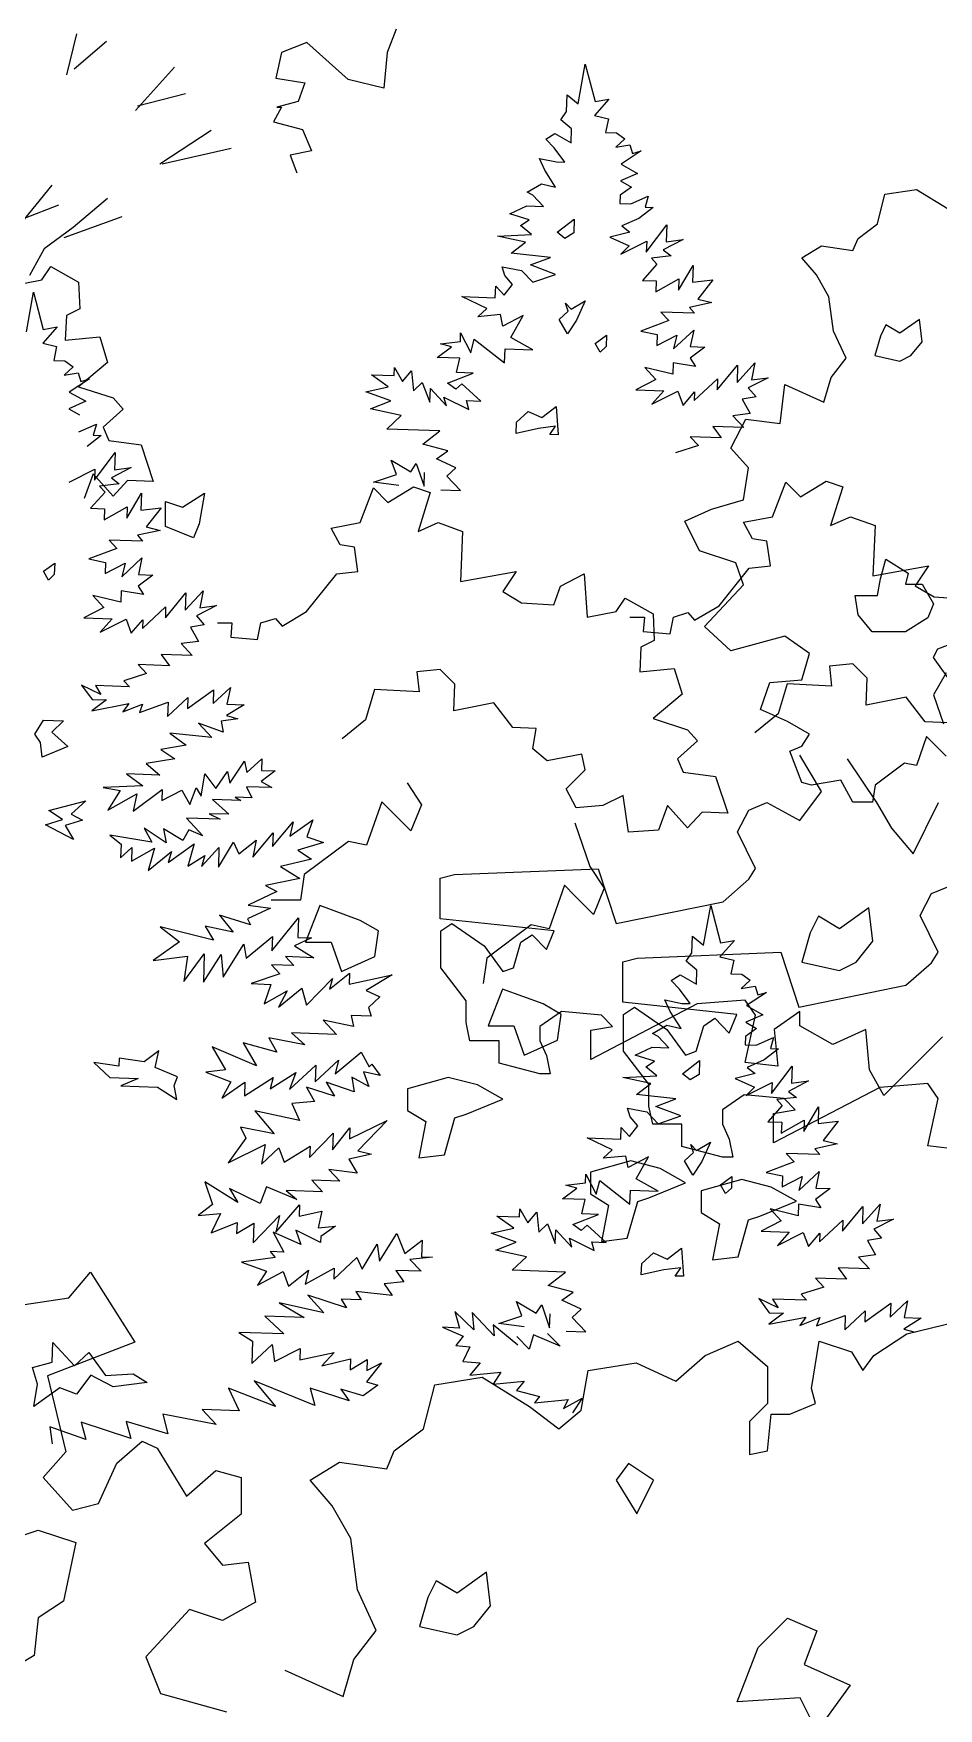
# Model space of a CAD drawing. Header units: inches. Extents: x 11.9 to 85.3, y 21.1 to 37.4.
# Drawn here: x 51.372 to 51.757, y 22.506 to 23.218 of the extents above; entities that cross this region are included whole.
import ezdxf

# ---------------------------------------------------------------- set-up
doc = ezdxf.new("R2010")
doc.units = ezdxf.units.IN
doc.header["$MEASUREMENT"] = 0
doc.layers.add('CAY', color=94, linetype='Continuous')
doc.layers.add('CAY-3', color=61, linetype='Continuous')

# ---------------------------------------------------------------- blocks, each defined once
blk = doc.blocks.new('A$C76451831')
at = {"layer": 'CAY'}
for p, q in [((2471.8, 2031.9), (2478.5, 2069.3)), ((2478.5, 2069.3), (2487.7, 2034.1)), ((2460.6, 2024.6), (2461.2, 2040.4)), ((2461.2, 2040.4), (2471.8, 2031.9)), ((2500.9, 2036.3), (2487.3, 2020.9)), ((2487.7, 2034.1), (2500.9, 2036.3)), ((2455.4, 2016.6), (2460.6, 2024.6)), ((2465.5, 2008.1), (2455.4, 2016.6)), ((2487.3, 2020.9), (2500.3, 2017.8)), ((2500.3, 2017.8), (2497.6, 2004.7)), ((2441.2, 1998.5), (2449.5, 2003.7)), ((2449, 1990.1), (2441.2, 1998.5)), ((2449.5, 2003.7), (2465, 1995)), ((2465, 1995), (2465.5, 2008.1)), ((2497.6, 2004.7), (2508, 2004.3)), ((2515.9, 1998.6), (2507.5, 1990.8)), ((2508, 2004.3), (2515.9, 1998.6)), ((2459, 1976.6), (2449, 1990.1)), ((2507.5, 1990.8), (2520.7, 1993)), ((2531.4, 1987.2), (2512.4, 1974.7)), ((2520.7, 1993), (2523.1, 1984.8)), ((2523.1, 1984.8), (2531.4, 1987.2)), ((2435.1, 1980.1), (2451.3, 1976.8)), ((2440.1, 1969.1), (2435.1, 1980.1)), ((2450.4, 1952.9), (2440.1, 1969.1)), ((2451.3, 1976.8), (2459, 1976.6)), ((2512.4, 1974.7), (2527.9, 1966)), ((2423.5, 1948.4), (2437, 1956)), ((2437, 1956), (2450.4, 1952.9)), ((2522, 1953.1), (2511.3, 1945.3)), ((2527.9, 1966), (2511.8, 1958.9)), ((2511.8, 1958.9), (2522, 1953.1)), ((2407, 1927.6), (2423.1, 1935.2)), ((2423.1, 1935.2), (2438.9, 1934.7)), ((2428.9, 1945.4), (2423.5, 1948.4)), ((2438.9, 1934.7), (2428.9, 1945.4)), ((2511.3, 1945.3), (2511.1, 1937.6)), ((2511.1, 1937.6), (2521.5, 1937.2)), ((2521.5, 1937.2), (2538.1, 1944.4)), ((2538.1, 1944.4), (2535, 1934)), ((2425.3, 1922), (2407, 1927.6)), ((2417, 1916.8), (2425.3, 1922)), ((2529.2, 1923.4), (2513.1, 1916.2)), ((2542.7, 1933.8), (2529.2, 1923.4)), ((2535, 1934), (2542.7, 1933.8)), ((2395.4, 1906.7), (2427.6, 1908.3)), ((2421.9, 1900.8), (2395.4, 1906.7)), ((2427.6, 1908.3), (2417, 1916.8)), ((2520.6, 1910.5), (2501.8, 1905.7)), ((2501.8, 1905.7), (2520.1, 1897.4)), ((2513.1, 1916.2), (2520.6, 1910.5)), ((2536.2, 1891.4), (2555.7, 1917.4)), ((2571.1, 1903.3), (2552.1, 1893.5)), ((2555.7, 1917.4), (2555.1, 1901.1)), ((2555.1, 1901.1), (2571.1, 1903.3)), ((2408.4, 1890.4), (2421.9, 1900.8)), ((2445.4, 1886.4), (2408.4, 1890.4)), ((2512.1, 1889.5), (2536.6, 1901.8)), ((2520.1, 1897.4), (2512.1, 1889.5)), ((2536.6, 1901.8), (2536.2, 1891.4)), ((2559.6, 1887.8), (2541, 1885.8)), ((2552.1, 1893.5), (2559.6, 1887.8)), ((2402.2, 1869.3), (2399.8, 1877.6)), ((2399.8, 1877.6), (2418.2, 1874.2)), ((2418.2, 1874.2), (2428.7, 1862.9)), ((2426.6, 1879.3), (2445.4, 1886.4)), ((2450.3, 1870.4), (2426.6, 1879.3)), ((2546.2, 1880.1), (2532.6, 1864.8)), ((2541, 1885.8), (2546.2, 1880.1)), ((2566.7, 1855.4), (2580.6, 1878.9)), ((2580.6, 1878.9), (2580.1, 1863.1)), ((2393.3, 1848.3), (2393.7, 1859.2)), ((2393.7, 1859.2), (2401.6, 1850.7)), ((2401.6, 1850.7), (2409.6, 1860.9)), ((2409.6, 1860.9), (2402.2, 1869.3)), ((2428.7, 1862.9), (2450.3, 1870.4)), ((2532.6, 1864.8), (2545.7, 1864.3)), ((2545.3, 1853.9), (2567, 1866.3)), ((2545.7, 1864.3), (2545.3, 1853.9)), ((2567, 1866.3), (2566.7, 1855.4)), ((2580.1, 1863.1), (2599.2, 1865.2)), ((2599.2, 1865.2), (2585, 1847.1)), ((2361.6, 1849.4), (2393.3, 1848.3)), ((2385.3, 1838.2), (2361.6, 1849.4)), ((2598.4, 1843.9), (2577, 1839.2)), ((2585, 1847.1), (2598.4, 1843.9)), ((2376.8, 1830.3), (2385.3, 1838.2)), ((2398.2, 1832.3), (2376.8, 1830.3)), ((2400.5, 1821.3), (2398.2, 1832.3)), ((2419.5, 1831.5), (2400.5, 1821.3)), ((2407.9, 1810.6), (2419.5, 1831.5)), ((2557.5, 1826.7), (2530.9, 1816.8)), ((2581.8, 1833.6), (2550.1, 1834.7)), ((2550.1, 1834.7), (2557.5, 1826.7)), ((2577, 1839.2), (2581.8, 1833.6)), ((2360.1, 1806.9), (2360.4, 1815)), ((2360.4, 1815), (2370.2, 1796.1)), ((2370.2, 1796.1), (2373.4, 1809.1)), ((2373.4, 1809.1), (2402, 1786.8)), ((2428.8, 1799), (2407.9, 1810.6)), ((2530.9, 1816.8), (2546.6, 1813.5)), ((2546.6, 1813.5), (2546.3, 1803.1)), ((2546.3, 1803.1), (2565.2, 1812.8)), ((2562, 1799.8), (2581.2, 1817.7)), ((2565.2, 1812.8), (2562, 1799.8)), ((2581.2, 1817.7), (2577.9, 1802)), ((2338.3, 1791.8), (2351.8, 1801.7)), ((2359.6, 1791), (2338.3, 1791.8)), ((2341.5, 1804.8), (2360.1, 1806.9)), ((2351.8, 1801.7), (2341.5, 1804.8)), ((2402, 1786.8), (2402.5, 1799.9)), ((2402.5, 1799.9), (2428.8, 1799)), ((2591.5, 1801.5), (2577.6, 1791.1)), ((2577.9, 1802), (2591.5, 1801.5)), ((2297.4, 1774.6), (2297.7, 1782.3)), ((2297.7, 1782.3), (2305.3, 1768.9)), ((2305.3, 1768.9), (2313.9, 1779)), ((2313.9, 1779), (2315.9, 1760.3)), ((2347.9, 1767.4), (2372.2, 1777)), ((2356.4, 1777.5), (2359.6, 1791)), ((2372.2, 1777), (2356.4, 1777.5)), ((2561.2, 1775.8), (2534.7, 1782.2)), ((2534.7, 1782.2), (2545.1, 1770.9)), ((2561.5, 1786.7), (2561.2, 1775.8)), ((2582.7, 1783.2), (2561.5, 1786.7)), ((2577.6, 1791.1), (2582.7, 1783.2)), ((2603.3, 1761.2), (2622.6, 1784.5)), ((2622.1, 1768.2), (2639, 1786.7)), ((2622.6, 1784.5), (2622.1, 1768.2)), ((2639, 1786.7), (2635.8, 1770.5)), ((2270.6, 1759.2), (2292, 1763.9)), ((2292, 1763.9), (2276.1, 1775.3)), ((2276.1, 1775.3), (2297.4, 1774.6)), ((2315.9, 1760.3), (2323.9, 1768.2)), ((2323.9, 1768.2), (2331.4, 1749.4)), ((2331.4, 1749.4), (2331.9, 1762.5)), ((2331.9, 1762.5), (2347.1, 1746.1)), ((2355.9, 1761.7), (2347.9, 1767.4)), ((2361.5, 1766.9), (2355.9, 1761.7)), ((2379.5, 1750.4), (2361.5, 1766.9)), ((2545.1, 1770.9), (2526.2, 1761.2)), ((2526.2, 1761.2), (2552.9, 1760.2)), ((2552.9, 1760.2), (2541.6, 1747.5)), ((2581.6, 1751.1), (2603.6, 1771.6)), ((2603.6, 1771.6), (2603.3, 1761.2)), ((2651.7, 1772.6), (2632.8, 1762.9)), ((2632.8, 1762.9), (2640.2, 1754.5)), ((2635.8, 1770.5), (2651.7, 1772.6)), ((2294.3, 1750.7), (2270.6, 1759.2)), ((2275, 1743.2), (2294.3, 1750.7)), ((2347.1, 1746.1), (2344.7, 1754.4)), ((2344.7, 1754.4), (2368.3, 1742.7)), ((2365.9, 1750.9), (2379.5, 1750.4)), ((2368.3, 1742.7), (2365.9, 1750.9)), ((2541.6, 1747.5), (2566, 1759.8)), ((2566, 1759.8), (2571, 1746.5)), ((2571, 1746.5), (2581.9, 1759.2)), ((2581.9, 1759.2), (2581.6, 1751.1)), ((2640.2, 1754.5), (2627, 1752.2)), ((2627, 1752.2), (2634.6, 1738.8)), ((2304.2, 1736.7), (2275, 1743.2)), ((2290.6, 1724.1), (2304.2, 1736.7)), ((2634.6, 1738.8), (2618.3, 1736.6)), ((2618.3, 1736.6), (2628.7, 1725.4)), ((1870.8, 1698), (1891.4, 1722.2)), ((1891.4, 1722.2), (1933.3, 1656.1)), ((2340.9, 1722.3), (2290.6, 1724.1)), ((2324.6, 1709.7), (2340.9, 1722.3)), ((2577.7, 1716.8), (2585.5, 1708.3)), ((2607.1, 1715.7), (2577.7, 1716.8)), ((2628.7, 1725.4), (2599.3, 1726.4)), ((2599.3, 1726.4), (2607.1, 1715.7)), ((1822.5, 1690.9), (1870.8, 1698)), ((2348.4, 1703.5), (2324.6, 1709.7)), ((2337.7, 1695.7), (2348.4, 1703.5)), ((2524, 1697.3), (2533.9, 1683.8)), ((2542.3, 1688.5), (2524, 1697.3)), ((2569.2, 1695.7), (2537.1, 1696.9)), ((2537.1, 1696.9), (2542.3, 1688.5)), ((2585.5, 1708.3), (2564, 1701.4)), ((2564, 1701.4), (2569.2, 1695.7)), ((2236.3, 1685.2), (2240.6, 1669.3)), ((2254.4, 1667.9), (2236.3, 1685.2)), ((2252.8, 1684.1), (2254.4, 1667.9)), ((2273.6, 1662), (2252.8, 1684.1)), ((2278, 1673.7), (2299.6, 1681.1)), ((2294.6, 1694.5), (2313.2, 1683.4)), ((2299.6, 1681.1), (2294.6, 1694.5)), ((2313.2, 1683.4), (2318.5, 1691.4)), ((2318.5, 1691.4), (2325.9, 1669.8)), ((2325.9, 1669.8), (2326.4, 1682.9)), ((2356, 1687.3), (2337.7, 1695.7)), ((2347.5, 1679.5), (2356, 1687.3)), ((2547.5, 1683.4), (2533.6, 1673)), ((2533.9, 1683.8), (2547.5, 1683.4)), ((2578.8, 1671.4), (2605.9, 1681.3)), ((2605.4, 1667.7), (2624.6, 1685.6)), ((2605.9, 1681.3), (2605.4, 1667.7)), ((2624.3, 1675.2), (2648.9, 1693)), ((2624.6, 1685.6), (2624.3, 1675.2)), ((2648.4, 1679.8), (2664.8, 1695.1)), ((2648.9, 1693), (2648.4, 1679.8)), ((2664.8, 1695.1), (2661.6, 1679.4)), ((2224.6, 1670.4), (2244.1, 1661.9)), ((2240.6, 1669.3), (2224.6, 1670.4)), ((2272.6, 1672.4), (2273.6, 1662)), ((2295.9, 1653.3), (2272.6, 1672.4)), ((2301.9, 1670.6), (2278, 1673.7)), ((2341.7, 1666.5), (2360.2, 1665.9)), ((2360.2, 1665.9), (2347.5, 1679.5)), ((2533.6, 1673), (2568.7, 1679.9)), ((2568.7, 1679.9), (2563, 1671.9)), ((2563, 1671.9), (2581.8, 1679.4)), ((2581.8, 1679.4), (2578.8, 1671.4)), ((2677.9, 1678.8), (2661.2, 1668.5)), ((2661.2, 1668.5), (2672, 1665.4)), ((2661.6, 1679.4), (2677.9, 1678.8)), ((2664.3, 1664.1), (2722.6, 1678.3)), ((1933.3, 1656.1), (1850.8, 1624.3)), ((2244.1, 1661.9), (2237.2, 1653)), ((2237.2, 1653), (2250.5, 1651.6)), ((2250.5, 1651.6), (2243.7, 1637.7)), ((2306.7, 1649.3), (2295.1, 1661.4)), ((2310.8, 1662.9), (2306.7, 1649.3)), ((2336, 1652.2), (2310.8, 1662.9)), ((2323.9, 1664.2), (2336, 1652.2)), ((2473.2, 1643.5), (2504.5, 1657)), ((2504.5, 1657), (2532.2, 1632.9)), ((2574, 1612.2), (2581.1, 1657)), ((2581.1, 1657), (2611.8, 1647)), ((2633, 1643.5), (2664.3, 1664.1)), ((2243.7, 1637.7), (2260.2, 1636.6)), ((2260.2, 1636.6), (2250.4, 1624.7)), ((2362.4, 1629.3), (2407.8, 1636.4)), ((2407.8, 1636.4), (2445.5, 1619.3)), ((2445.5, 1619.3), (2473.2, 1643.5)), ((2611.8, 1647), (2622.4, 1629.3)), ((2622.4, 1629.3), (2633, 1643.5)), ((1850.8, 1624.3), (1867.9, 1552.3)), ((2217.3, 1615.8), (2262.1, 1622.8)), ((2250.4, 1624.7), (2279.7, 1627.6)), ((2262.1, 1622.8), (2306.9, 1595.1)), ((2279.7, 1627.6), (2272.6, 1616.4)), ((2272.6, 1616.4), (2301.9, 1619.3)), ((2301.9, 1619.3), (2294.6, 1610.4)), ((2355.9, 1591.6), (2362.4, 1629.3)), ((2532.2, 1632.9), (2532.2, 1598.1)), ((2206.7, 1573.9), (2217.3, 1615.8)), ((2294.6, 1610.4), (2316.5, 1604.8)), ((2316.5, 1604.8), (2311.6, 1598.8)), ((2311.6, 1598.8), (2343.6, 1601.9)), ((2339, 1593.3), (2356.7, 1603.2)), ((2343.6, 1601.9), (2339, 1593.3)), ((2356.7, 1603.2), (2347.6, 1589.1)), ((2577.6, 1598.1), (2574, 1612.2)), ((2306.9, 1595.1), (2334.7, 1573.9)), ((2334.7, 1573.9), (2355.9, 1591.6)), ((2532.2, 1598.1), (2515.1, 1580.9)), ((2532.2, 1553.2), (2535.7, 1588)), ((2535.7, 1588), (2553.4, 1588)), ((2553.4, 1588), (2577.6, 1598.1)), ((2179, 1553.2), (2206.7, 1573.9)), ((2515.1, 1580.9), (2515.1, 1549.7)), ((1916.2, 1541.7), (1940.4, 1562.3)), ((1940.4, 1562.3), (1954.5, 1555.8)), ((1954.5, 1555.8), (1982.2, 1510.4)), ((1867.9, 1552.3), (1846.6, 1528.1)), ((1899.1, 1503.3), (1916.2, 1541.7)), ((2099.4, 1525.5), (2127.1, 1542.6)), ((2127.1, 1542.6), (2171.9, 1536.1)), ((2171.9, 1536.1), (2179, 1553.2)), ((2515.1, 1549.7), (2532.2, 1553.2)), ((1846.6, 1528.1), (1874.3, 1496.9)), ((1982.2, 1510.4), (2010, 1534.6)), ((2010, 1534.6), (2034.1, 1528.1)), ((2034.1, 1528.1), (2034.1, 1493.3)), ((2120, 1501.3), (2099.4, 1525.5)), ((1874.3, 1496.9), (1899.1, 1503.3)), ((2034.1, 1493.3), (1999.3, 1465.6)), ((2137.7, 1470.1), (2120, 1501.3)), ((1999.3, 1465.6), (2016.4, 1445)), ((2144.2, 1421.7), (2137.7, 1470.1)), ((2016.4, 1445), (2040.6, 1447.9)), ((2040.6, 1447.9), (2047.7, 1410.1)), ((2161.9, 1383.3), (2144.2, 1421.7)), ((1985.2, 1403.1), (1943.9, 1358.2)), ((2016.4, 1392.5), (1985.2, 1403.1)), ((2047.7, 1410.1), (2016.4, 1392.5)), ((2140.7, 1355.6), (2161.9, 1383.3)), ((1943.9, 1358.2), (1957.5, 1323.4)), ((2130.6, 1320.8), (2140.7, 1355.6)), ((2075.2, 1345.6), (2130.6, 1320.8)), ((1957.5, 1323.4), (2020, 1306.3)), ((5943, 1269.4), (5949.7, 1306.8)), ((5949.7, 1306.8), (5958.9, 1271.5)), ((5931.9, 1262.1), (5932.4, 1277.9)), ((5932.4, 1277.9), (5943, 1269.4)), ((5972.1, 1273.8), (5958.5, 1258.4)), ((5958.9, 1271.5), (5972.1, 1273.8)), ((5926.6, 1254.1), (5931.9, 1262.1)), ((5936.7, 1245.6), (5926.6, 1254.1)), ((5958.5, 1258.4), (5971.5, 1255.2)), ((5971.5, 1255.2), (5968.8, 1242.2)), ((5912.4, 1236), (5920.7, 1241.1)), ((5920.7, 1241.1), (5936.3, 1232.4)), ((5936.3, 1232.4), (5936.7, 1245.6)), ((5968.8, 1242.2), (5979.2, 1241.8)), ((5979.2, 1241.8), (5987.1, 1236.1)), ((5920.2, 1227.6), (5912.4, 1236)), ((5930.2, 1214.1), (5920.2, 1227.6)), ((5987.1, 1236.1), (5978.7, 1228.2)), ((5978.7, 1228.2), (5991.9, 1230.5)), ((6002.6, 1224.7), (5983.6, 1212.2)), ((5991.9, 1230.5), (5994.4, 1222.3)), ((5994.4, 1222.3), (6002.6, 1224.7)), ((5906.3, 1217.6), (5922.5, 1214.3)), ((5911.3, 1206.6), (5906.3, 1217.6)), ((5921.6, 1190.3), (5911.3, 1206.6)), ((5922.5, 1214.3), (5930.2, 1214.1)), ((5983.6, 1212.2), (5999.1, 1203.5)), ((5894.8, 1185.8), (5908.2, 1193.5)), ((5908.2, 1193.5), (5921.6, 1190.3)), ((5993.3, 1190.6), (5982.6, 1182.8)), ((5999.1, 1203.5), (5983, 1196.4)), ((5983, 1196.4), (5993.3, 1190.6)), ((5900.1, 1182.9), (5894.8, 1185.8)), ((5910.1, 1172.2), (5900.1, 1182.9)), ((5982.6, 1182.8), (5982.3, 1175.1)), ((5982.3, 1175.1), (5992.7, 1174.7)), ((5992.7, 1174.7), (6009.3, 1181.8)), ((6009.3, 1181.8), (6006.2, 1171.5)), ((5878.2, 1165.1), (5894.3, 1172.7)), ((5896.6, 1159.5), (5878.2, 1165.1)), ((5888.2, 1154.3), (5896.6, 1159.5)), ((5894.3, 1172.7), (5910.1, 1172.2)), ((6000.4, 1160.8), (5984.3, 1153.7)), ((6013.9, 1171.3), (6000.4, 1160.8)), ((6006.2, 1171.5), (6013.9, 1171.3)), ((5866.6, 1144.2), (5898.8, 1145.8)), ((5893.1, 1138.3), (5866.6, 1144.2)), ((5898.8, 1145.8), (5888.2, 1154.3)), ((5991.8, 1148), (5973, 1143.2)), ((5973, 1143.2), (5991.3, 1134.9)), ((5984.3, 1153.7), (5991.8, 1148)), ((6007.4, 1128.9), (6026.9, 1154.9)), ((6026.9, 1154.9), (6026.3, 1138.6)), ((5879.6, 1127.9), (5893.1, 1138.3)), ((5916.6, 1123.9), (5879.6, 1127.9)), ((5983.3, 1127), (6007.8, 1139.3)), ((5991.3, 1134.9), (5983.3, 1127)), ((6007.8, 1139.3), (6007.4, 1128.9)), ((6042.3, 1140.8), (6023.3, 1131)), ((6023.3, 1131), (6030.9, 1125.3)), ((6026.3, 1138.6), (6042.3, 1140.8)), ((5435.2, 1102.7), (5443.6, 1115.3)), ((5443.6, 1115.3), (5470, 1100.6)), ((5871, 1115), (5889.4, 1111.7)), ((5873.4, 1106.8), (5871, 1115)), ((5889.4, 1111.7), (5899.9, 1100.4)), ((5897.8, 1116.8), (5916.6, 1123.9)), ((5921.5, 1107.8), (5897.8, 1116.8)), ((6017.4, 1117.6), (6003.8, 1102.2)), ((6030.9, 1125.3), (6012.2, 1123.3)), ((6012.2, 1123.3), (6017.4, 1117.6)), ((6037.9, 1092.9), (6051.8, 1116.4)), ((6051.8, 1116.4), (6051.3, 1100.6)), ((5407.8, 1097.4), (5435.2, 1102.7)), ((5470, 1100.6), (5471.1, 1075.2)), ((5864.5, 1085.8), (5864.9, 1096.7)), ((5864.9, 1096.7), (5872.8, 1088.2)), ((5872.8, 1088.2), (5880.8, 1098.4)), ((5880.8, 1098.4), (5873.4, 1106.8)), ((5899.9, 1100.4), (5921.5, 1107.8)), ((6003.8, 1102.2), (6016.9, 1101.8)), ((6016.5, 1091.4), (6038.3, 1103.8)), ((6016.9, 1101.8), (6016.5, 1091.4)), ((6038.3, 1103.8), (6037.9, 1092.9)), ((6051.3, 1100.6), (6070.4, 1102.6)), ((6070.4, 1102.6), (6056.2, 1084.5)), ((5420.6, 1053.6), (5427.3, 1091)), ((5427.3, 1091), (5436.5, 1055.8)), ((5856.5, 1075.7), (5832.8, 1086.9)), ((5832.8, 1086.9), (5864.5, 1085.8)), ((6069.6, 1081.4), (6048.2, 1076.7)), ((6056.2, 1084.5), (6069.6, 1081.4)), ((5458.4, 1068.9), (5457.3, 1045.7)), ((5471.1, 1075.2), (5458.4, 1068.9)), ((5848, 1067.8), (5856.5, 1075.7)), ((5869.4, 1069.8), (5848, 1067.8)), ((5871.7, 1058.8), (5869.4, 1069.8)), ((5890.7, 1069), (5871.7, 1058.8)), ((5879.1, 1048.1), (5890.7, 1069)), ((6028.7, 1064.2), (6002.1, 1054.3)), ((6053, 1071.1), (6021.3, 1072.2)), ((6021.3, 1072.2), (6028.7, 1064.2)), ((6048.2, 1076.7), (6053, 1071.1)), ((5449.8, 1058.1), (5436.1, 1042.7)), ((5436.5, 1055.8), (5449.8, 1058.1)), ((5457.3, 1045.7), (5490, 1048.9)), ((5490, 1048.9), (5497.4, 1024.6)), ((5831.4, 1044.3), (5831.6, 1052.5)), ((5831.6, 1052.5), (5841.4, 1033.6)), ((5841.4, 1033.6), (5844.6, 1046.6)), ((5844.6, 1046.6), (5873.3, 1024.3)), ((5900, 1036.5), (5879.1, 1048.1)), ((6002.1, 1054.3), (6017.8, 1051)), ((6017.8, 1051), (6017.5, 1040.6)), ((6017.5, 1040.6), (6036.4, 1050.3)), ((6033.2, 1037.3), (6052.4, 1055.2)), ((6036.4, 1050.3), (6033.2, 1037.3)), ((6052.4, 1055.2), (6049.1, 1039.5)), ((5436.1, 1042.7), (5449.1, 1039.5)), ((5449.1, 1039.5), (5446.4, 1026.4)), ((5809.5, 1029.2), (5823, 1039.2)), ((5812.7, 1042.3), (5831.4, 1044.3)), ((5823, 1039.2), (5812.7, 1042.3)), ((5873.3, 1024.3), (5873.7, 1037.4)), ((5873.7, 1037.4), (5900, 1036.5)), ((6062.7, 1039), (6048.8, 1028.6)), ((6049.1, 1039.5), (6062.7, 1039)), ((5446.4, 1026.4), (5456.8, 1026.1)), ((5464.8, 1020.4), (5456.3, 1012.5)), ((5456.3, 1012.5), (5469.5, 1014.7)), ((5456.8, 1026.1), (5464.8, 1020.4)), ((5469.5, 1014.7), (5472, 1006.5)), ((5497.4, 1024.6), (5470, 1001.4)), ((5768.6, 1012.1), (5768.9, 1019.8)), ((5768.9, 1019.8), (5776.6, 1006.4)), ((5776.6, 1006.4), (5785.1, 1016.5)), ((5785.1, 1016.5), (5787.1, 997.8)), ((5830.8, 1028.5), (5809.5, 1029.2)), ((5827.6, 1015), (5830.8, 1028.5)), ((5843.5, 1014.5), (5827.6, 1015)), ((6005.9, 1019.7), (6016.3, 1008.4)), ((6032.4, 1013.3), (6005.9, 1019.7)), ((6032.8, 1024.2), (6032.4, 1013.3)), ((6053.9, 1020.7), (6032.8, 1024.2)), ((6048.8, 1028.6), (6053.9, 1020.7)), ((6074.5, 998.7), (6093.9, 1022)), ((6093.3, 1005.7), (6110.2, 1024.2)), ((6093.9, 1022), (6093.3, 1005.7)), ((6110.2, 1024.2), (6107, 1008)), ((5480.2, 1008.9), (5461.2, 996.5)), ((5470, 1001.4), (5502.7, 990.9)), ((5472, 1006.5), (5480.2, 1008.9)), ((5741.8, 996.7), (5763.2, 1001.4)), ((5747.3, 1012.8), (5768.6, 1012.1)), ((5763.2, 1001.4), (5747.3, 1012.8)), ((5787.1, 997.8), (5795.1, 1005.7)), ((5795.1, 1005.7), (5802.6, 986.9)), ((5802.6, 986.9), (5803.1, 1000)), ((5803.1, 1000), (5818.4, 983.6)), ((5819.1, 1004.9), (5843.5, 1014.5)), ((5827.1, 999.2), (5819.1, 1004.9)), ((5832.7, 1004.4), (5827.1, 999.2)), ((5850.7, 987.9), (5832.7, 1004.4)), ((6016.3, 1008.4), (5997.4, 998.7)), ((6052.8, 988.6), (6074.8, 1009.1)), ((6074.8, 1009.1), (6074.5, 998.7)), ((6122.9, 1010.1), (6104, 1000.4)), ((6104, 1000.4), (6111.4, 992)), ((6107, 1008), (6122.9, 1010.1)), ((5476.8, 987.8), (5460.6, 980.6)), ((5461.2, 996.5), (5476.8, 987.8)), ((5502.7, 990.9), (5512.2, 980.3)), ((5765.5, 988.2), (5741.8, 996.7)), ((5746.2, 980.7), (5765.5, 988.2)), ((5818.4, 983.6), (5815.9, 991.8)), ((5815.9, 991.8), (5839.5, 980.1)), ((5839.5, 980.1), (5837.1, 988.4)), ((5837.1, 988.4), (5850.7, 987.9)), ((5997.4, 998.7), (6024.1, 997.7)), ((6024.1, 997.7), (6012.8, 985)), ((6012.8, 985), (6037.3, 997.3)), ((6037.3, 997.3), (6042.2, 983.9)), ((6042.2, 983.9), (6053.1, 996.7)), ((6053.1, 996.7), (6052.8, 988.6)), ((6111.4, 992), (6098.2, 989.7)), ((6098.2, 989.7), (6105.9, 976.3)), ((5460.6, 980.6), (5470.9, 974.8)), ((5512.2, 980.3), (5493.2, 963.4)), ((5775.4, 974.2), (5746.2, 980.7)), ((5761.9, 961.5), (5775.4, 974.2)), ((6105.9, 976.3), (6089.5, 974.1)), ((6089.5, 974.1), (6099.9, 962.9)), ((5470.3, 959), (5486.9, 966.1)), ((5491.5, 955.5), (5478, 945.1)), ((5486.9, 966.1), (5483.8, 955.8)), ((5483.8, 955.8), (5491.5, 955.5)), ((5493.2, 963.4), (5498.5, 950.8)), ((5812.1, 959.8), (5761.9, 961.5)), ((5795.8, 947.2), (5812.1, 959.8)), ((6078.3, 953.2), (6048.9, 954.2)), ((6048.9, 954.2), (6056.8, 945.8)), ((6070.5, 963.9), (6078.3, 953.2)), ((6099.9, 962.9), (6070.5, 963.9)), ((5485, 913.1), (5504.5, 939.2)), ((5498.5, 950.8), (5529.1, 946.6)), ((5504.5, 939.2), (5503.9, 922.9)), ((5529.1, 946.6), (5540.7, 911.8)), ((5819.6, 940.9), (5795.8, 947.2)), ((5808.9, 933.2), (5819.6, 940.9)), ((6056.8, 945.8), (6035.2, 938.9)), ((5460.9, 911.2), (5485.4, 923.5)), ((5485.4, 923.5), (5485, 913.1)), ((5519.9, 925), (5501, 915.3)), ((5503.9, 922.9), (5519.9, 925)), ((5770.8, 918.6), (5765.8, 931.9)), ((5765.8, 931.9), (5784.4, 920.9)), ((5784.4, 920.9), (5789.7, 928.8)), ((5789.7, 928.8), (5797.1, 907.3)), ((5797.1, 907.3), (5797.6, 920.4)), ((5827.2, 924.8), (5808.9, 933.2)), ((5818.7, 916.9), (5827.2, 924.8)), ((5483.7, 919.1), (5475.3, 895.9)), ((5502.7, 898.1), (5483.7, 919.1)), ((5508.5, 909.6), (5489.8, 907.5)), ((5489.8, 907.5), (5495.1, 901.9)), ((5501, 915.3), (5508.5, 909.6)), ((5516.4, 912.8), (5502.7, 898.1)), ((5540.7, 911.8), (5516.4, 912.8)), ((5749.2, 911.2), (5770.8, 918.6)), ((5773.1, 908.1), (5749.2, 911.2)), ((5812.9, 904), (5831.4, 903.4)), ((5831.4, 903.4), (5818.7, 916.9)), ((5495.1, 901.9), (5481.4, 886.5)), ((5494.1, 875.6), (5515.9, 888)), ((5515.5, 877.1), (5529.5, 900.7)), ((5515.9, 888), (5515.5, 877.1)), ((5529.5, 900.7), (5528.9, 884.8)), ((5481.4, 886.5), (5494.5, 886)), ((5494.5, 886), (5494.1, 875.6)), ((5528.9, 884.8), (5548, 886.9)), ((5548, 886.9), (5533.8, 868.8)), ((5498.9, 856.4), (5506.3, 848.5)), ((5530.6, 855.3), (5498.9, 856.4)), ((5547.3, 865.6), (5525.8, 860.9)), ((5525.8, 860.9), (5530.6, 855.3)), ((5533.8, 868.8), (5547.3, 865.6)), ((5506.3, 848.5), (5479.7, 838.5)), ((5479.7, 838.5), (5495.4, 835.2)), ((5495.4, 835.2), (5495.1, 824.8)), ((5495.1, 824.8), (5514, 834.6)), ((5510.8, 821.5), (5530, 839.5)), ((5514, 834.6), (5510.8, 821.5)), ((5530, 839.5), (5526.8, 823.7)), ((5540.3, 823.2), (5526.4, 812.8)), ((5526.4, 812.8), (5531.5, 805)), ((5526.8, 823.7), (5540.3, 823.2)), ((5510, 797.5), (5483.5, 803.9)), ((5483.5, 803.9), (5494, 792.7)), ((5510.4, 808.4), (5510, 797.5)), ((5531.5, 805), (5510.4, 808.4)), ((5530.4, 772.8), (5552.4, 793.3)), ((5552.1, 782.9), (5571.5, 806.3)), ((5552.4, 793.3), (5552.1, 782.9)), ((5570.9, 790), (5587.9, 808.4)), ((5571.5, 806.3), (5570.9, 790)), ((5600.5, 794.4), (5581.6, 784.6)), ((5587.9, 808.4), (5584.6, 792.2)), ((5584.6, 792.2), (5600.5, 794.4)), ((5494, 792.7), (5475, 782.9)), ((5475, 782.9), (5501.7, 782)), ((5501.7, 782), (5490.4, 769.2)), ((5490.4, 769.2), (5514.9, 781.5)), ((5514.9, 781.5), (5519.8, 768.2)), ((5519.8, 768.2), (5530.7, 781)), ((5530.7, 781), (5530.4, 772.8)), ((5581.6, 784.6), (5589, 776.2)), ((5589, 776.2), (5575.8, 773.9)), ((5575.8, 773.9), (5583.5, 760.5)), ((5577.6, 747.1), (5548.1, 748.2)), ((5548.1, 748.2), (5555.9, 737.5)), ((5583.5, 760.5), (5567.1, 758.4)), ((5567.1, 758.4), (5577.6, 747.1)), ((5534.4, 730.1), (5512.8, 723.1)), ((5526.5, 738.5), (5534.4, 730.1)), ((5555.9, 737.5), (5526.5, 738.5)), ((5472.8, 719.1), (5482.8, 705.6)), ((5491.1, 710.3), (5472.8, 719.1)), ((5518.1, 717.5), (5485.9, 718.6)), ((5485.9, 718.6), (5491.1, 710.3)), ((5512.8, 723.1), (5518.1, 717.5)), ((5573.1, 697), (5597.7, 714.7)), ((5597.3, 701.6), (5613.7, 716.9)), ((5597.7, 714.7), (5597.3, 701.6)), ((5613.7, 716.9), (5610.4, 701.1)), ((5496.3, 705.1), (5482.4, 694.7)), ((5482.4, 694.7), (5517.5, 701.6)), ((5482.8, 705.6), (5496.3, 705.1)), ((5517.5, 701.6), (5511.8, 693.7)), ((5511.8, 693.7), (5530.6, 701.2)), ((5527.6, 693.1), (5554.7, 703.1)), ((5530.6, 701.2), (5527.6, 693.1)), ((5554.2, 689.5), (5573.5, 707.4)), ((5554.7, 703.1), (5554.2, 689.5)), ((5573.5, 707.4), (5573.1, 697)), ((5626.7, 700.5), (5610, 690.2)), ((5610.4, 701.1), (5626.7, 700.5)), ((5606.7, 674.5), (5583.5, 683)), ((5583.5, 683), (5596.1, 669.4)), ((5620.8, 687.1), (5604.8, 685)), ((5604.8, 685), (5606.7, 674.5)), ((5610, 690.2), (5620.8, 687.1)), ((5596.1, 669.4), (5556.4, 673.5)), ((5556.4, 673.5), (5571.9, 662.1)), ((5571.9, 662.1), (5547.7, 658)), ((5547.7, 658), (5561, 649.3)), ((5515.2, 635.1), (5530.7, 623.7)), ((5546.9, 634), (5515.2, 635.1)), ((5561, 649.3), (5534.1, 644.8)), ((5534.1, 644.8), (5546.9, 634)), ((5586.1, 614), (5589.5, 635.2)), ((5589.5, 635.2), (5599.9, 621.2)), ((5599.9, 621.2), (5610.9, 637.2)), ((5610.9, 637.2), (5613.2, 626.2)), ((5613.2, 626.2), (5627.1, 647)), ((5627.1, 647), (5629.4, 636.5)), ((5629.4, 636.5), (5643.5, 649.2)), ((5656.2, 637.9), (5642.7, 627.9)), ((5643.5, 649.2), (5643.1, 638.3)), ((5643.1, 638.3), (5656.2, 637.9)), ((5530.7, 623.7), (5493.4, 622.2)), ((5493.4, 622.2), (5509.2, 619.4)), ((5509.2, 619.4), (5497.7, 600.8)), ((5521.7, 599.9), (5549.1, 620.3)), ((5549.1, 620.3), (5548.8, 609.9)), ((5548.8, 609.9), (5567.7, 619.6)), ((5567.7, 619.6), (5575.4, 606.2)), ((5575.4, 606.2), (5581.3, 621.9)), ((5581.3, 621.9), (5586.1, 614)), ((5629, 622.9), (5634, 612.3)), ((5652.9, 622.1), (5629, 622.9)), ((5642.7, 627.9), (5652.9, 622.1)), ((5497.7, 600.8), (5525, 616.1)), ((5525, 616.1), (5521.7, 599.9)), ((5596.8, 610.9), (5612.2, 596.8)), ((5623.5, 610), (5596.8, 610.9)), ((5618.2, 612.9), (5623.5, 610)), ((5634, 612.3), (5618.2, 612.9)), ((5603.9, 592.1), (5572.2, 593.2)), ((5572.2, 593.2), (5587.5, 576.3)), ((5612.2, 596.8), (5593.6, 597.4)), ((5593.6, 597.4), (5603.9, 592.1)), ((5653.7, 566.3), (5673.1, 589.7)), ((5669.9, 576.2), (5691.8, 591.7)), ((5673.1, 589.7), (5669.9, 576.2)), ((5691.8, 591.7), (5686.2, 575.6)), ((5499.6, 577.1), (5510.2, 568.6)), ((5539.2, 570.3), (5499.6, 577.1)), ((5552.8, 569.8), (5532, 583.7)), ((5532, 583.7), (5539.2, 570.3)), ((5568.7, 572), (5550.5, 583.1)), ((5550.5, 583.1), (5552.8, 569.8)), ((5574.5, 582.2), (5568.7, 572)), ((5587.5, 576.3), (5574.5, 582.2)), ((5621.8, 559.3), (5638.1, 572.3)), ((5634.8, 556.1), (5654.2, 579.4)), ((5638.1, 572.3), (5634.8, 556.1)), ((5654.2, 579.4), (5653.7, 566.3)), ((5686.2, 575.6), (5701.9, 570.1)), ((5510.2, 568.6), (5509.7, 555.5)), ((5509.7, 555.5), (5520.5, 565.5)), ((5520.5, 565.5), (5520, 552.4)), ((5520, 552.4), (5541.7, 564.8)), ((5541.7, 564.8), (5536, 543.7)), ((5536, 543.7), (5557.9, 561.5)), ((5554.9, 551.2), (5579.5, 568.9)), ((5557.9, 561.5), (5554.9, 551.2)), ((5579.5, 568.9), (5573.3, 547.8)), ((5573.3, 547.8), (5589.5, 557.7)), ((5586.4, 547.4), (5602.9, 565.4)), ((5589.5, 557.7), (5586.4, 547.4)), ((5602.3, 546.8), (5616.7, 570.3)), ((5602.9, 565.4), (5602.3, 546.8)), ((5616.7, 570.3), (5621.8, 559.3)), ((5701.9, 570.1), (5677.6, 562.8)), ((5677.6, 562.8), (5690.5, 554.2)), ((5690.5, 554.2), (5661.2, 547.5)), ((5661.2, 547.5), (5679.4, 536)), ((5683.6, 539.8), (5680.1, 515.6)), ((5657.7, 523.6), (5630.5, 510.9)), ((5679.4, 536), (5647, 529.4)), ((5647, 529.4), (5657.7, 523.6)), ((5651.7, 507.9), (5630, 497.8)), ((5630.5, 510.9), (5651.7, 507.9)), ((5680.1, 515.6), (5652.4, 515.6)), ((5632.6, 492.3), (5603.4, 501.4)), ((5603.4, 501.4), (5616.4, 485.1)), ((5630, 497.8), (5632.6, 492.3)), ((5653, 467.5), (5678.1, 498.8)), ((5678.1, 498.8), (5677.5, 480.3)), ((5565.4, 476), (5540.7, 458.3)), ((5597.6, 477.6), (5547.3, 490.2)), ((5547.3, 490.2), (5565.4, 476)), ((5589.9, 491), (5597.6, 477.6)), ((5616.4, 485.1), (5589.9, 491)), ((5628.7, 460.7), (5653.5, 481.1)), ((5653.5, 481.1), (5653, 467.5)), ((5690.6, 479.8), (5674.5, 472.2)), ((5677.5, 480.3), (5690.6, 479.8)), ((5540.7, 458.3), (5573.1, 462.6)), ((5569.5, 438.7), (5589, 464.8)), ((5573.1, 462.6), (5569.5, 438.7)), ((5589, 464.8), (5588.1, 438)), ((5588.1, 438), (5604.8, 464.2)), ((5604.8, 464.2), (5606.8, 442.8)), ((5606.8, 442.8), (5626.5, 473.9)), ((5626.5, 473.9), (5628.7, 460.7)), ((5665.9, 462.1), (5673.8, 453.6)), ((5692.6, 461.1), (5665.9, 462.1)), ((5674.5, 472.2), (5692.6, 461.1)), ((5660.4, 445.9), (5633.3, 436.5)), ((5652.5, 454.4), (5660.4, 445.9)), ((5673.8, 453.6), (5652.5, 454.4)), ((5707.5, 431.2), (5726.6, 446.4)), ((5726.6, 446.4), (5726.2, 435.9)), ((5726.2, 435.9), (5766.8, 445)), ((5766.8, 445), (5742.3, 429.9)), ((5633.3, 436.5), (5651.9, 435.8)), ((5651.9, 435.8), (5645.8, 417.4)), ((5645.8, 417.4), (5667.5, 429.8)), ((5659.3, 414.3), (5681.2, 432.1)), ((5667.5, 429.8), (5659.3, 414.3)), ((5681.2, 432.1), (5685.6, 416.1)), ((5685.6, 416.1), (5710.5, 441.5)), ((5710.5, 441.5), (5707.5, 431.2)), ((5742.3, 429.9), (5755.2, 424.1)), ((5755.2, 424.1), (5744.5, 414)), ((5744.5, 414), (5746.9, 405.8)), ((5701.4, 401.9), (5714.1, 388.3)), ((5730.2, 395.9), (5701.4, 401.9)), ((5746.9, 405.8), (5727.9, 406.4)), ((5727.9, 406.4), (5730.2, 395.9)), ((5650.1, 385.1), (5657.8, 371.7)), ((5684.3, 378.5), (5650.1, 385.1)), ((5714.1, 388.3), (5671.6, 389.8)), ((5671.6, 389.8), (5684.3, 378.5)), ((5596.3, 376.6), (5609.2, 354.8)), ((5638.3, 358.8), (5596.3, 376.6)), ((5625.9, 380.5), (5638.3, 358.8)), ((5657.8, 371.7), (5625.9, 380.5)), ((5712.8, 351.2), (5737.6, 371.6)), ((5737.6, 371.6), (5745.2, 357.8)), ((5609.2, 354.8), (5590.5, 352.7)), ((5590.5, 352.7), (5614.2, 343.7)), ((5651.2, 337), (5675.7, 352.5)), ((5669.7, 336.4), (5694.5, 359.5)), ((5675.7, 352.5), (5669.7, 336.4)), ((5694, 343.7), (5716, 364.2)), ((5694.5, 359.5), (5694, 343.7)), ((5716, 364.2), (5712.8, 351.2)), ((5755.4, 349.7), (5739.6, 353)), ((5739.6, 353), (5744.6, 339.2)), ((5745.2, 357.8), (5747.6, 360.4)), ((5747.6, 360.4), (5755.4, 349.7)), ((5614.2, 343.7), (5605.5, 328.2)), ((5605.5, 328.2), (5627.4, 343.3)), ((5626.9, 330.2), (5654.2, 347.8)), ((5627.4, 343.3), (5626.9, 330.2)), ((5654.2, 347.8), (5651.2, 337)), ((5712.1, 329.9), (5685.6, 338.5)), ((5685.6, 338.5), (5693.3, 325.1)), ((5730.8, 334.2), (5704.4, 343.3)), ((5704.4, 343.3), (5712.1, 329.9)), ((5744.6, 339.2), (5728.6, 347.9)), ((5728.6, 347.9), (5730.8, 334.2)), ((5693.3, 325.1), (5672, 323.1)), ((5672, 323.1), (5679.1, 307)), ((5636.8, 316.2), (5655.1, 294.3)), ((5679.1, 307), (5636.8, 316.2)), ((5726.5, 289.5), (5762, 306.9)), ((5762, 306.9), (5734.3, 278.4)), ((5628.2, 290.2), (5611.5, 266.8)), ((5623.2, 300.8), (5628.2, 290.2)), ((5655.1, 294.3), (5623.2, 300.8)), ((5688.7, 271.8), (5710.9, 295)), ((5710.3, 279.2), (5726.9, 299.9)), ((5710.9, 295), (5710.3, 279.2)), ((5726.9, 299.9), (5726.5, 289.5)), ((5611.5, 266.8), (5646.6, 284.1)), ((5646.6, 284.1), (5643.2, 265.7)), ((5643.2, 265.7), (5659.6, 281)), ((5659.6, 281), (5664.6, 267.6)), ((5664.6, 267.6), (5689.1, 282.7)), ((5689.1, 282.7), (5688.7, 271.8)), ((5747.3, 275.2), (5725.9, 270.5)), ((5725.9, 270.5), (5733.6, 257.1)), ((5734.3, 278.4), (5747.3, 275.2)), ((5733.6, 257.1), (5706.9, 260.7)), ((5706.9, 260.7), (5717.4, 249.5)), ((5620.7, 229.3), (5589.6, 249)), ((5589.6, 249), (5596.6, 227.4)), ((5641.9, 228.5), (5613, 242.7)), ((5613, 242.7), (5620.7, 229.3)), ((5647.9, 244.2), (5641.9, 228.5)), ((5676.5, 232.3), (5647.9, 244.2)), ((5700.8, 239.6), (5666.4, 240.8)), ((5666.4, 240.8), (5676.5, 232.3)), ((5717.4, 249.5), (5690.7, 250.4)), ((5690.7, 250.4), (5700.8, 239.6)), ((5596.6, 227.4), (5583.1, 217)), ((5656.8, 201.3), (5679, 227.2)), ((5679, 227.2), (5678.7, 216.4)), ((5583.1, 217), (5604.4, 219)), ((5604.4, 219), (5595.6, 200.7)), ((5595.6, 200.7), (5620, 210.3)), ((5620, 210.3), (5619.6, 199.9)), ((5619.6, 199.9), (5635.8, 209.7)), ((5635.2, 191.1), (5660.1, 217)), ((5635.8, 209.7), (5635.2, 191.1)), ((5660.1, 217), (5656.8, 201.3)), ((5678.7, 216.4), (5700.1, 221.1)), ((5700.1, 221.1), (5696.9, 205.3)), ((5696.9, 205.3), (5713.2, 207)), ((5713.2, 207), (5699.3, 197.1)), ((5654.1, 201.4), (5664.3, 182.4)), ((5680.4, 189.6), (5654.1, 201.4)), ((5699.1, 191.6), (5675.5, 203.3)), ((5675.5, 203.3), (5680.4, 189.6)), ((5699.3, 197.1), (5699.1, 191.6)), ((5754.7, 173.8), (5771.4, 200)), ((5771.4, 200), (5778.9, 181.1)), ((5778.9, 181.1), (5795.2, 193.7)), ((5795.2, 193.7), (5794.7, 177.9)), ((5656, 177.3), (5624.1, 172.9)), ((5651.2, 182.9), (5656, 177.3)), ((5664.3, 182.4), (5651.2, 182.9)), ((5711.5, 156.8), (5733.5, 177.3)), ((5733.5, 177.3), (5738.5, 166.2)), ((5738.5, 166.2), (5752.5, 189.8)), ((5752.5, 189.8), (5754.7, 173.8)), ((5805.1, 177.5), (5783.7, 175.5)), ((5783.7, 175.5), (5794.2, 164.3)), ((5794.7, 177.9), (5805.1, 177.5)), ((5624.1, 172.9), (5647.8, 164.4)), ((5647.8, 164.4), (5639.2, 151.1)), ((5639.2, 151.1), (5663.7, 163.9)), ((5663.7, 163.9), (5668.6, 150.1)), ((5668.6, 150.1), (5687.7, 165.3)), ((5684.6, 152.2), (5711.8, 167.2)), ((5687.7, 165.3), (5684.6, 152.2)), ((5711.8, 167.2), (5711.5, 156.8)), ((5794.2, 164.3), (5770.2, 165.1)), ((5770.2, 165.1), (5778, 154.4)), ((5766.7, 141.2), (5732.4, 145.1)), ((5732.4, 145.1), (5737.5, 137.3)), ((5778, 154.4), (5759.3, 152.4)), ((5759.3, 152.4), (5766.7, 141.2)), ((5702.2, 124.9), (5659.9, 134.5)), ((5659.9, 134.5), (5683.5, 120.6)), ((5723.7, 129.6), (5686.9, 141.7)), ((5686.9, 141.7), (5702.2, 124.9)), ((5737.5, 137.3), (5718.5, 137.9)), ((5718.5, 137.9), (5723.7, 129.6)), ((5646.4, 121.9), (5664.3, 104.9)), ((5683.5, 120.6), (5646.4, 121.9)), ((5621.8, 106.4), (5634.7, 98.2)), ((5664.3, 104.9), (5621.8, 106.4)), ((5634.7, 98.2), (5633.9, 77)), ((5633.9, 77), (5653.1, 94.9)), ((5653.1, 94.9), (5655.3, 78.9)), ((5655.3, 78.9), (5679.7, 91.2)), ((5679.7, 91.2), (5679.3, 80.4)), ((5679.3, 80.4), (5711.8, 87.4)), ((5711.8, 87.4), (5700.4, 74.6)), ((5700.4, 74.6), (5727.4, 81.4)), ((5727.4, 81.4), (5727.1, 71)), ((5727.1, 71), (5743.3, 80.8)), ((5743.3, 80.8), (5742.9, 70.4)), ((5756.7, 77.6), (5742.5, 59.6)), ((5742.9, 70.4), (5756.7, 77.6)), ((5656.5, 36.3), (5611.8, 53.7)), ((5611.8, 53.7), (5621.9, 32)), ((5693.7, 37.2), (5636.1, 60.6)), ((5636.1, 60.6), (5656.5, 36.3)), ((5726, 41.5), (5689.3, 53.7)), ((5689.3, 53.7), (5693.7, 37.2)), ((5739.3, 46.5), (5718.3, 52.7)), ((5718.3, 52.7), (5726, 41.5)), ((5753.3, 56.5), (5739.3, 46.5)), ((5742.5, 59.6), (5753.3, 56.5)), ((5621.9, 32), (5587.1, 33.3)), ((5587.1, 33.3), (5600.2, 19.2)), ((5476.9, 4.9), (5442.9, 17)), ((5442.9, 17), (5445, 1)), ((5472.5, 21.4), (5476.9, 4.9)), ((5519.5, 6.1), (5472.5, 21.4)), ((5515.1, 22.2), (5519.5, 6.1)), ((5554.6, 10.4), (5515.1, 22.2)), ((5600.2, 19.2), (5549.8, 29.1)), ((5549.8, 29.1), (5554.6, 10.4))]:
    blk.add_line(p, q, dxfattribs=at)
for points in [[(2451.7, 1910.2), (2468, 1922.8), (2467.5, 1909.6), (2459.2, 1904.5)], [(2453.8, 1827.6), (2462.2, 1835.5), (2459.8, 1843.3), (2465, 1837.6), (2478.4, 1845.3), (2470.1, 1827), (2461.5, 1814.2)], [(2452.7, 1718.4), (2445, 1718.7), (2450.2, 1726.6), (2434.3, 1724.5), (2412.8, 1719.8), (2413.2, 1730.7), (2424.4, 1740.7), (2437.4, 1734.8), (2450.9, 1745.2)], [(2424.5, 1525.4), (2400.8, 1541.2), (2388.9, 1525.4), (2408.7, 1493.7)], [(1754.8, 1391.1), (1762.7, 1426.7), (1814.2, 1414.8), (1822.1, 1442.6), (1818.1, 1470.3), (1841.9, 1478.2), (1877.5, 1466.3), (1865.7, 1410.9), (1841.9, 1395), (1837.9, 1359.4), (1818.1, 1347.5), (1766.7, 1347.5)], [(2270.1, 1406.6), (2266.2, 1438.3), (2238.4, 1418.5), (2218.7, 1430.3), (2210.7, 1414.5), (2202.8, 1386.8), (2238.4, 1378.9), (2254.3, 1386.8)], [(2523.5, 1367), (2551.2, 1394.7), (2578.9, 1382.8), (2567, 1351.1), (2610.6, 1331.3), (2578.9, 1287.8), (2563.1, 1319.5), (2503.7, 1315.5)], [(5922.9, 1147.7), (5939.2, 1160.3), (5938.7, 1147.1), (5930.4, 1142)], [(5925, 1065.1), (5933.4, 1073), (5931, 1080.8), (5936.2, 1075.1), (5949.6, 1082.8), (5941.3, 1064.5), (5932.7, 1051.7)], [(5923.9, 955.9), (5916.2, 956.2), (5921.4, 964.1), (5905.5, 962), (5884.1, 957.3), (5884.4, 968.1), (5895.7, 978.2), (5908.6, 972.3), (5922.1, 982.7)], [(5552.4, 869.2), (5552.4, 892.9), (5568.2, 887.7), (5589.3, 900.9), (5584, 871.8), (5578.8, 858.6)], [(5433.8, 664.7), (5428.6, 672.6), (5436.8, 685.9), (5455.8, 685.2), (5444.5, 674.7), (5459.9, 661), (5435.5, 651)], [(5441.9, 600.5), (5476.7, 609.7), (5463.1, 597), (5473.8, 591.2), (5457.3, 586.3), (5465, 572.9), (5438.7, 587), (5454.8, 591.9)], [(5560.6, 340.2), (5563.6, 348.2), (5542.6, 357.1), (5545.9, 372.9), (5532, 362.5), (5508.5, 366), (5508.2, 358.3), (5484.4, 361.9), (5499.7, 347.7), (5526.4, 346.8), (5509.9, 339.7), (5544.7, 338.5), (5562.9, 327)], [(5431.1, 57.3), (5426.2, 73.3), (5445, 78.1), (5445.6, 96.7), (5466.2, 74.6), (5479.7, 87.3), (5495.3, 65.5), (5521.6, 67.3), (5535, 59.1), (5502.6, 54.8), (5481.7, 65.9), (5467.9, 47.8), (5452.3, 53.8), (5427.7, 36.1)]]:
    blk.add_lwpolyline(points, close=True, dxfattribs=at)
for points in [[(2492.6, 1796.8), (2487.9, 1805.1), (2498.6, 1812.9), (2498.2, 1802), (2492.6, 1796.8)], [(5770.6, 1340), (5762.2, 1317.8), (5759, 1284.1), (5725.2, 1292.5), (5686.2, 1327.3), (5662, 1317.8), (5656.7, 1293.6), (5684.1, 1289.3), (5677.8, 1271.4), (5657.7, 1266.1), (5662, 1266.1), (5654.6, 1252.4), (5682, 1245), (5690.4, 1225), (5670.4, 1220.8), (5676.7, 1203.9)], [(5467.9, 1335.7), (5458.4, 1296.7)], [(5496.4, 1328.4), (5465.8, 1302)], [(5560.7, 1304.1), (5523.8, 1263)], [(5571.3, 1278.8), (5525.9, 1267.2)], [(5595.5, 1244), (5547, 1212.3)], [(5614.5, 1227.1), (5549.1, 1212.3)], [(5444.7, 1192.3), (5399.3, 1136.4)], [(5451, 1173.3), (5418.3, 1160.7)], [(5497.4, 1179.7), (5464.7, 1152.2), (5437.3, 1132.2), (5423.6, 1106.9)], [(5456.3, 1142.7), (5511.1, 1162.8)], [(5963.8, 1034.3), (5959.1, 1042.6), (5969.8, 1050.4), (5969.4, 1039.5), (5963.8, 1034.3)], [(5441.4, 818.5), (5436.7, 826.9), (5447.4, 834.6), (5447, 823.8), (5441.4, 818.5)]]:
    blk.add_lwpolyline(points, dxfattribs=at)
at = {"layer": 'CAY-3'}
for p, q in [((6173.4, 618.5), (6152.8, 652.7)), ((6197.6, 649.2), (6225.3, 607.9)), ((5780.9, 626.5), (5794.5, 605.9)), ((6152.8, 590.8), (6173.4, 618.5)), ((5756.9, 608.7), (5742.6, 567.5)), ((5766.8, 598.8), (5756.9, 608.7)), ((5794.5, 605.9), (5784.5, 581.1)), ((6104.4, 600.8), (6121.5, 607.9)), ((6121.5, 607.9), (6152.8, 590.8)), ((6225.3, 607.9), (6239.4, 583.7)), ((6260.1, 559.5), (6284.2, 607.9)), ((5784.5, 581.1), (5766.8, 598.8)), ((6093.8, 580.2), (6104.4, 600.8)), ((5725.5, 571.1), (5683.6, 539.8)), ((5742.6, 567.5), (5725.5, 571.1)), ((6110.9, 545.4), (6093.8, 580.2)), ((6239.4, 583.7), (6260.1, 559.5)), ((5812.2, 536.3), (5825.7, 539.8)), ((5825.7, 539.8), (5961.9, 545.3)), ((5961.9, 545.3), (5979, 493.4)), ((6104.4, 535.3), (6110.9, 545.4)), ((5812.2, 497.9), (5812.2, 536.3)), ((6080.2, 514.1), (6104.4, 535.3)), ((86.7, 510.8), (100.8, 469.5)), ((5979, 493.4), (6080.2, 514.1)), ((5920.1, 486.4), (5812.2, 497.9)), ((5812.8, 486.4), (5823.4, 493.4)), ((5823.4, 493.4), (5854, 472.2)), ((5812.8, 451.6), (5812.8, 486.4)), ((5881.7, 451.6), (5888.8, 475.7)), ((5888.8, 475.7), (5899.4, 482.8)), ((5899.4, 482.8), (5913, 468.7)), ((5913, 468.7), (5920.1, 486.4)), ((100.8, 469.5), (114.4, 448.9)), ((5854, 472.2), (5871.7, 448)), ((76.8, 451.7), (62.5, 410.5)), ((86.7, 441.8), (76.8, 451.7)), ((114.4, 448.9), (104.4, 424.1)), ((424.3, 443.8), (441.4, 450.9)), ((5836.9, 420.3), (5812.8, 451.6)), ((5871.7, 448), (5881.7, 451.6)), ((104.4, 424.1), (86.7, 441.8)), ((413.7, 423.2), (424.3, 443.8)), ((45.4, 414.1), (3.5, 382.8)), ((62.5, 410.5), (45.4, 414.1)), ((430.8, 388.4), (413.7, 423.2)), ((5836.9, 399.6), (5836.9, 420.3)), ((6055.5, 417.4), (5954.9, 364.8)), ((6100.9, 420.9), (6055.5, 417.4)), ((6110.9, 406.7), (6100.9, 420.9)), ((5840.5, 382.5), (5836.9, 399.6)), ((5927.1, 410.3), (5906.5, 396.1)), ((5964.9, 406.7), (5927.1, 410.3)), ((5975.5, 396.1), (5964.9, 406.7)), ((6100.9, 361.9), (6110.9, 406.7)), ((6152.8, 410.3), (6128.6, 393.2)), ((6152.8, 396.7), (6152.8, 410.3)), ((6184, 379), (6152.8, 396.7)), ((3.5, 382.8), (0, 358.6)), ((132.1, 379.3), (145.6, 382.8)), ((145.6, 382.8), (281.8, 388.3)), ((281.8, 388.3), (298.9, 336.4)), ((424.3, 378.3), (430.8, 388.4)), ((5868.2, 382.5), (5840.5, 382.5)), ((5868.2, 361.3), (5868.2, 382.5)), ((5906.5, 396.1), (5906.5, 382.5)), ((5906.5, 382.5), (5913, 368.4)), ((5954.9, 392.6), (5975.5, 396.1)), ((5954.9, 364.8), (5954.9, 392.6)), ((6128.6, 393.2), (6132.1, 358.4)), ((6215.3, 393.2), (6184, 379)), ((6218.8, 354.8), (6215.3, 393.2)), ((6287.8, 386.1), (6263.6, 361.9)), ((132.1, 340.9), (132.1, 379.3)), ((400.1, 357.1), (424.3, 378.3)), ((5913, 368.4), (5916.5, 351.3)), ((298.9, 336.4), (400.1, 357.1)), ((5906.5, 351.3), (5868.2, 361.3)), ((5916.5, 351.3), (5906.5, 351.3)), ((6132.1, 358.4), (6100.9, 361.9)), ((6232.4, 330.6), (6218.8, 354.8)), ((6263.6, 361.9), (6232.4, 330.6)), ((240, 329.4), (132.1, 340.9)), ((132.7, 329.4), (143.3, 336.4)), ((143.3, 336.4), (173.9, 315.2)), ((132.7, 294.5), (132.7, 329.4)), ((201.6, 294.5), (208.7, 318.7)), ((208.7, 318.7), (219.3, 325.8)), ((219.3, 325.8), (232.9, 311.7)), ((232.9, 311.7), (240, 329.4)), ((173.9, 315.2), (191.6, 291)), ((156.8, 263.3), (132.7, 294.5)), ((191.6, 291), (201.6, 294.5)), ((156.8, 242.6), (156.8, 263.3)), ((375.4, 260.4), (274.7, 207.8)), ((420.8, 263.9), (375.4, 260.4)), ((430.8, 249.7), (420.8, 263.9)), ((160.4, 225.5), (156.8, 242.6)), ((247, 253.3), (226.4, 239.1)), ((226.4, 239.1), (226.4, 225.5)), ((284.8, 249.7), (247, 253.3)), ((274.7, 235.6), (295.4, 239.1)), ((295.4, 239.1), (284.8, 249.7)), ((420.8, 204.9), (430.8, 249.7)), ((188.1, 225.5), (160.4, 225.5)), ((188.1, 204.3), (188.1, 225.5)), ((226.4, 225.5), (232.9, 211.4)), ((274.7, 207.8), (274.7, 235.6)), ((232.9, 211.4), (236.4, 194.3)), ((226.4, 194.3), (188.1, 204.3)), ((236.4, 194.3), (226.4, 194.3)), ((452, 201.4), (420.8, 204.9))]:
    blk.add_line(p, q, dxfattribs=at)
for points in [[(6291.2, 730.6), (6279.4, 709.8), (6288.8, 682.3)], [(6291.2, 652), (6279.4, 663.8), (6272.8, 670.4), (6263.3, 643), (6251.9, 645.3), (6224, 624.5), (6221.6, 608.3), (6203.1, 608.3), (6191.7, 629.2), (6163.8, 624.5), (6154.8, 626.8), (6143.4, 656.7), (6154.8, 661.4), (6161.9, 672.8), (6141, 684.6), (6115.5, 696), (6124.5, 721.6), (6154.8, 724), (6161.9, 749.1), (6138.7, 765.3), (6087.6, 751.5), (6062.4, 774.7), (6099.4, 814), (6092.3, 834.9), (6057.7, 846.3), (6043.9, 874.2), (6069.1, 885.6), (6099.4, 894.6), (6104.1, 924.9), (6087.6, 943.4), (6101.7, 970.9), (6134, 966.6), (6138.7, 1003.6), (6175.6, 987), (6182.3, 1010.2), (6196.5, 1028.7), (6184.7, 1054.3), (6180.3, 1086.5), (6168.5, 1107.4), (6154.8, 1123.5), (6173.3, 1134.9), (6203.1, 1130.6), (6207.9, 1142), (6226.3, 1155.7), (6233.4, 1183.7), (6263.3, 1188.4), (6293.2, 1169.9)], [(5601.5, 778.1), (5615.2, 778.1), (5614.1, 764.4), (5639.4, 762.3), (5642.6, 778.1), (5656.3, 782.3), (5662.6, 774.9), (5685.8, 788.7), (5714.3, 824.5), (5734.4, 826.6), (5731.2, 849.8), (5717.5, 851.9), (5709, 867.8), (5736.5, 873), (5749.1, 905.7), (5762.8, 892), (5787.1, 906.8), (5802.9, 901.5), (5791.3, 864.6), (5810.3, 873), (5833.5, 864.6), (5831.4, 817.1), (5884.1, 826.6), (5871.5, 807.6), (5889.4, 797.1), (5920, 795), (5926.3, 812.9), (5948.5, 824.5), (5951.6, 783.4), (5979, 788.7), (5987.5, 801.3), (6013.8, 786.5), (6014.9, 761.2), (6002.2, 754.9), (6001.2, 731.7), (6033.9, 734.9), (6041.3, 710.6), (6013.8, 687.4), (6046.5, 676.9), (6056, 666.3), (6037, 649.4), (6042.3, 636.8), (6072.9, 632.6), (6084.5, 597.8), (6060.2, 598.8), (6046.5, 584), (6027.6, 605.1), (6019.1, 581.9), (5990.6, 579.8), (5985.4, 614.6), (5966.4, 605.1), (5941.1, 603), (5931.6, 621), (5949.5, 638.9), (5946.3, 653.7), (5913.6, 647.3), (5899.9, 658.9), (5903.1, 677.9), (5881, 679), (5863, 702.2), (5825.1, 694.8), (5826.1, 720.1), (5812.4, 733.8), (5790.2, 731.7), (5792.4, 712.7), (5750.2, 714.8), (5741.7, 686.3), (5719.6, 668.4)], [(138.9, 705.6), (152.6, 705.6), (151.5, 691.9), (176.9, 689.8), (180, 705.6), (193.7, 709.9), (200.1, 702.5), (223.3, 716.2), (251.7, 752), (271.8, 754.2), (268.6, 777.4), (254.9, 779.5), (246.5, 795.3), (273.9, 800.6), (286.5, 833.3), (300.3, 819.5), (324.5, 834.3), (340.3, 829), (328.7, 792.1), (347.7, 800.6), (370.9, 792.1), (368.8, 744.7), (421.5, 754.2), (408.9, 735.2), (426.8, 724.6), (457.4, 722.5)], [(440.5, 605.4), (418.4, 606.5), (400.5, 629.7), (362.5, 622.3), (363.5, 647.6), (349.8, 661.3), (327.7, 659.2), (329.8, 640.3), (287.6, 642.4), (279.2, 613.9), (257, 596)]]:
    blk.add_lwpolyline(points, dxfattribs=at)
for points in [[(6268.6, 1044.2), (6266, 1065.3), (6247.5, 1052.1), (6234.3, 1060.1), (6229, 1049.5), (6223.7, 1031), (6247.5, 1025.7), (6258, 1031)], [(6252.8, 814.5), (6268.6, 814.5), (6279.2, 796), (6273.9, 782.8), (6252.8, 769.6), (6221.1, 769.6), (6207.9, 785.5), (6205.3, 803.9), (6226.4, 803.9), (6229, 819.8), (6234.3, 838.3), (6255.4, 825.1)], [(430.1, 675.3), (426.1, 667.3), (445.9, 639.6), (461.7, 663.4), (461.7, 687.1)], [(5736.7, 496.4), (5698.4, 510.5), (5684.8, 475.7), (5709, 475.7), (5719, 448), (5750.3, 462.2), (5753.8, 486.4)], [(6222, 476.6), (6218.1, 508.3), (6190.4, 488.5), (6170.6, 500.4), (6162.6, 484.6), (6154.7, 456.8), (6190.4, 448.9), (6206.2, 456.8)], [(56.6, 339.4), (18.3, 353.5), (4.7, 318.7), (28.9, 318.7), (38.9, 291), (70.2, 305.2), (73.7, 329.4)], [(5847.5, 340.7), (5819.8, 347.7), (5781.5, 337.1), (5781.5, 316.5), (5798.6, 305.9), (5792.1, 271.6), (5816.3, 274.6), (5826.3, 309.4), (5836.9, 312.9), (5871.7, 327.1)], [(6125.5, 244), (6097.8, 251.1), (6059.5, 240.5), (6059.5, 219.9), (6076.6, 209.2), (6070.1, 175), (6094.3, 178), (6104.3, 212.8), (6114.9, 216.3), (6149.7, 230.5)], [(167.4, 183.7), (139.7, 190.7), (101.4, 180.1), (101.4, 159.5), (118.5, 148.9), (112, 114.6), (136.2, 117.6), (146.2, 152.4), (156.8, 155.9), (191.6, 170.1)]]:
    blk.add_lwpolyline(points, close=True, dxfattribs=at)

msp = doc.modelspace()

# ---------------------------------------------------------------- block references
at = {"layer": 'CAY', "xscale": 0.0004489089019145984, "yscale": 0.0004489089019145984, "zscale": 0.0004489089019145984}
for p in [(51.56325, 22.65309), (48.93576, 22.6181), (50.54729, 21.91828)]:
    msp.add_blockref('A$C76451831', p, dxfattribs=at)

doc.saveas('drawing.dxf')
